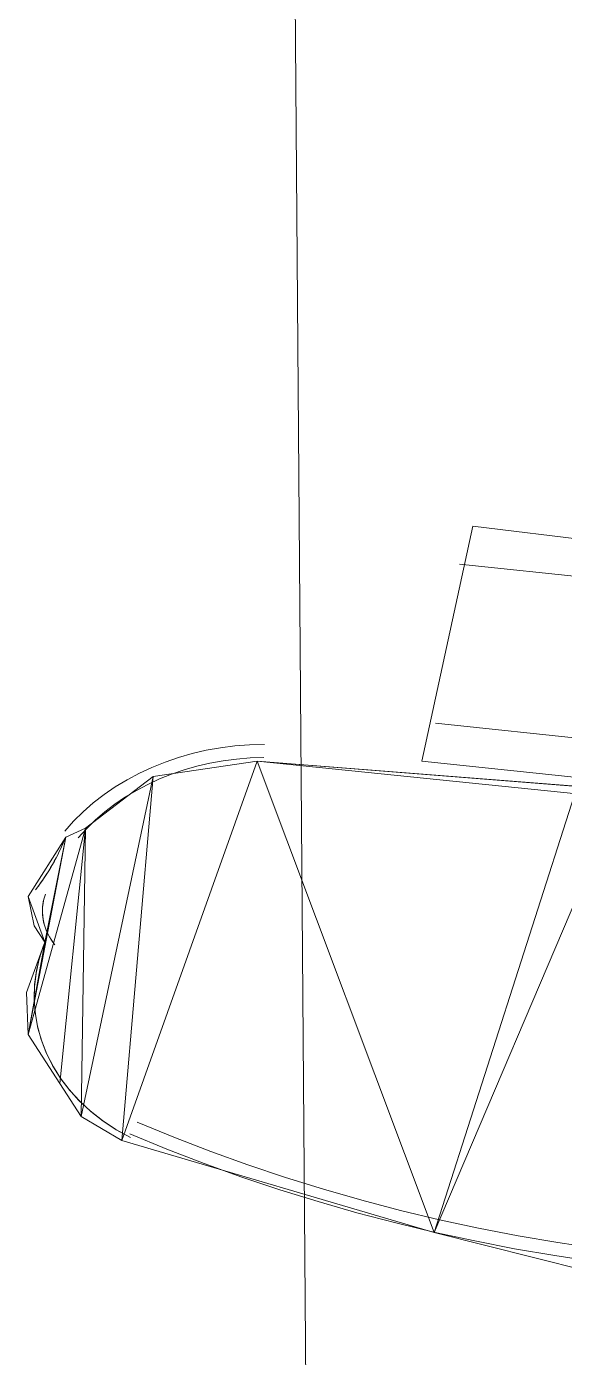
# Paper-space layout '01 Roof Support Layout' of a CAD drawing. Header units: millimetres. Extents: x 5 to 415, y 5 to 287.
# Drawn here: x 138.109 to 139.175, y 147.704 to 150.342 of the extents above; entities that cross this region are included whole.
import ezdxf

# ---------------------------------------------------------------- set-up
doc = ezdxf.new("R2010")
doc.units = ezdxf.units.MM
doc.layers.add('GA_BACKGROUND', color=253, linetype='Continuous')

# ---------------------------------------------------------------- blocks, each defined once
blk = doc.blocks.new('SHEET_01_ROOF')
at = {"layer": 'GA_BACKGROUND', "lineweight": 0}
for p, q in [((138.6231, 152.6943), (138.6725, 146.2653)), ((138.6725, 146.2653), (138.6231, 152.6943)), ((138.6231, 152.6943), (138.6725, 146.2653)), ((138.9934, 149.3522), (138.892, 148.8861)), ((140.4921, 149.1675), (138.9934, 149.3522)), ((138.9665, 149.277), (140.4742, 149.1174)), ((140.4265, 148.8017), (138.9189, 148.9613)), ((138.4646, 148.9077), (138.4368, 148.9013)), ((138.4928, 148.9128), (138.4646, 148.9077)), ((138.5216, 148.9164), (138.4928, 148.9128)), ((138.5507, 148.9186), (138.5216, 148.9164)), ((138.5801, 148.9193), (138.5507, 148.9186)), ((139.3257, 148.9139), (138.9166, 147.9516)), ((139.3257, 148.9139), (138.9166, 147.9516)), ((138.2973, 148.1342), (138.566, 148.886)), ((138.2973, 148.1342), (138.566, 148.886)), ((138.383, 148.8844), (138.3571, 148.8739)), ((138.566, 148.886), (138.3596, 148.8558)), ((138.566, 148.886), (138.3596, 148.8558)), ((138.4096, 148.8935), (138.383, 148.8844)), ((138.4368, 148.9013), (138.4096, 148.8935)), ((138.4461, 148.8763), (138.4208, 148.8691)), ((138.4719, 148.8823), (138.4461, 148.8763)), ((138.4982, 148.887), (138.4719, 148.8823)), ((138.5249, 148.8904), (138.4982, 148.887)), ((138.5519, 148.8925), (138.5249, 148.8904)), ((138.5792, 148.8932), (138.5519, 148.8925)), ((138.566, 148.886), (138.9166, 147.9516)), ((138.566, 148.886), (138.9166, 147.9516)), ((139.2001, 148.8362), (138.566, 148.886)), ((139.2001, 148.8362), (138.566, 148.886)), ((138.566, 148.886), (139.6758, 148.7988)), ((138.566, 148.886), (139.6668, 148.7738)), ((138.892, 148.8861), (140.3997, 148.7265)), ((138.2165, 148.1817), (138.3596, 148.8558)), ((138.2165, 148.1817), (138.3596, 148.8558)), ((138.3596, 148.8558), (138.2251, 148.753)), ((138.3596, 148.8558), (138.2251, 148.753)), ((138.3078, 148.8494), (138.2845, 148.8352)), ((138.3596, 148.8558), (138.2973, 148.1342)), ((138.3596, 148.8558), (138.2973, 148.1342)), ((138.3321, 148.8623), (138.3078, 148.8494)), ((138.3571, 148.8739), (138.3321, 148.8623)), ((138.3721, 148.851), (138.3487, 148.8401)), ((138.3961, 148.8606), (138.3721, 148.851)), ((138.4208, 148.8691), (138.3961, 148.8606)), ((138.2845, 148.8352), (138.2622, 148.82)), ((138.3262, 148.8282), (138.3045, 148.8151)), ((138.3487, 148.8401), (138.3262, 148.8282)), ((138.9166, 147.9516), (139.2001, 148.8362)), ((138.9166, 147.9516), (139.2001, 148.8362)), ((138.2409, 148.8035), (138.2208, 148.786)), ((138.2622, 148.82), (138.2409, 148.8035)), ((138.2837, 148.801), (138.2639, 148.7857)), ((138.3045, 148.8151), (138.2837, 148.801)), ((138.2208, 148.786), (138.2019, 148.7673)), ((138.2639, 148.7857), (138.2451, 148.7695)), ((138.2251, 148.753), (138.1117, 148.3445)), ((138.1746, 148.2469), (138.2251, 148.753)), ((138.1746, 148.2469), (138.2251, 148.753)), ((138.2019, 148.7673), (138.1842, 148.7476)), ((138.2251, 148.753), (138.1862, 148.7354)), ((138.2275, 148.7522), (138.211, 148.734)), ((138.2251, 148.753), (138.2165, 148.1817)), ((138.2251, 148.753), (138.2165, 148.1817)), ((138.2451, 148.7695), (138.2275, 148.7522)), ((138.1862, 148.7354), (138.1115, 148.6176)), ((138.1862, 148.7354), (138.1115, 148.6176)), ((138.1862, 148.7354), (138.1117, 148.3445)), ((138.1117, 148.3445), (138.1862, 148.7354)), ((138.1445, 148.5275), (138.1862, 148.7354)), ((138.1766, 148.7136), (138.1796, 148.7201)), ((138.1771, 148.7146), (138.1801, 148.7214)), ((138.1796, 148.7201), (138.1824, 148.7267)), ((138.1801, 148.7214), (138.183, 148.7282)), ((138.1824, 148.7267), (138.1851, 148.7333)), ((138.183, 148.7282), (138.1858, 148.735)), ((138.1636, 148.6879), (138.167, 148.6942)), ((138.1637, 148.6881), (138.1672, 148.6946)), ((138.167, 148.6942), (138.1703, 148.7006)), ((138.1672, 148.6946), (138.1706, 148.7013)), ((138.1703, 148.7006), (138.1735, 148.7071)), ((138.1706, 148.7013), (138.1739, 148.7079)), ((138.1735, 148.7071), (138.1766, 148.7136)), ((138.1739, 148.7079), (138.1771, 148.7146)), ((138.1483, 148.6622), (138.1524, 148.6686)), ((138.1487, 148.6629), (138.1526, 148.669)), ((138.1524, 148.6686), (138.1563, 148.675)), ((138.1526, 148.669), (138.1564, 148.6753)), ((138.1563, 148.675), (138.16, 148.6815)), ((138.1564, 148.6753), (138.1601, 148.6815)), ((138.16, 148.6815), (138.1637, 148.6881)), ((138.1601, 148.6815), (138.1636, 148.6879)), ((138.1276, 148.6327), (138.1321, 148.6386)), ((138.1311, 148.6373), (138.1356, 148.6434)), ((138.1321, 148.6386), (138.1364, 148.6446)), ((138.1356, 148.6434), (138.1399, 148.6496)), ((138.1364, 148.6446), (138.1406, 148.6506)), ((138.1399, 148.6496), (138.1442, 148.6559)), ((138.1406, 148.6506), (138.1447, 148.6567)), ((138.1442, 148.6559), (138.1483, 148.6622)), ((138.1447, 148.6567), (138.1487, 148.6629)), ((138.1445, 148.5275), (138.1115, 148.6176)), ((138.1115, 148.6176), (138.1445, 148.5275)), ((138.1115, 148.6176), (138.1235, 148.56)), ((138.1264, 148.6312), (138.1311, 148.6373)), ((138.1433, 148.6142), (138.1418, 148.6079)), ((138.1438, 148.6162), (138.1423, 148.6101)), ((138.1452, 148.6205), (138.1433, 148.6142)), ((138.1458, 148.6222), (138.1438, 148.6162)), ((138.1404, 148.5978), (138.14, 148.5916)), ((138.1402, 148.595), (138.14, 148.5886)), ((138.14, 148.5916), (138.1401, 148.5855)), ((138.14, 148.5886), (138.1402, 148.5822)), ((138.1401, 148.5855), (138.1405, 148.5793)), ((138.1408, 148.6015), (138.1402, 148.595)), ((138.1412, 148.604), (138.1404, 148.5978)), ((138.1418, 148.6079), (138.1408, 148.6015)), ((138.1423, 148.6101), (138.1412, 148.604)), ((138.1235, 148.56), (138.1445, 148.5275)), ((138.1402, 148.5822), (138.1409, 148.5759)), ((138.1405, 148.5793), (138.1413, 148.5732)), ((138.1409, 148.5759), (138.1419, 148.5695)), ((138.1413, 148.5732), (138.1424, 148.5672)), ((138.1419, 148.5695), (138.1434, 148.5633)), ((138.1424, 148.5672), (138.144, 148.5611)), ((138.1434, 148.5633), (138.1453, 148.557)), ((138.144, 148.5611), (138.1459, 148.5552)), ((138.1453, 148.557), (138.1475, 148.5509)), ((138.1459, 148.5552), (138.1482, 148.5493)), ((138.1475, 148.5509), (138.1502, 148.5449)), ((138.1482, 148.5493), (138.1509, 148.5436)), ((138.1502, 148.5449), (138.1533, 148.539)), ((138.1509, 148.5436), (138.1539, 148.5379)), ((138.1533, 148.539), (138.1567, 148.5332)), ((138.1539, 148.5379), (138.1573, 148.5323)), ((138.1567, 148.5332), (138.1606, 148.5276)), ((138.1573, 148.5323), (138.1611, 148.5269)), ((138.1445, 148.5275), (138.1087, 148.4272)), ((138.1117, 148.3445), (138.1445, 148.5275)), ((138.1422, 148.5209), (138.1333, 148.4936)), ((138.1445, 148.5266), (138.1348, 148.4991)), ((138.1606, 148.5276), (138.1648, 148.5221)), ((138.1333, 148.4936), (138.1273, 148.4661)), ((138.1348, 148.4991), (138.1282, 148.4713)), ((138.1273, 148.4661), (138.1241, 148.4385)), ((138.1282, 148.4713), (138.1245, 148.4434)), ((138.1087, 148.4272), (138.1117, 148.3445)), ((138.1245, 148.4434), (138.1236, 148.4157)), ((138.1241, 148.4385), (138.1238, 148.4111)), ((138.1236, 148.4157), (138.1256, 148.3881)), ((138.1238, 148.4111), (138.1261, 148.3839)), ((138.1256, 148.3881), (138.1303, 148.3609)), ((138.1261, 148.3839), (138.1312, 148.3571)), ((138.1303, 148.3609), (138.1376, 148.3342)), ((138.1312, 148.3571), (138.1388, 148.3308)), ((138.1117, 148.3445), (138.1746, 148.2469)), ((138.1117, 148.3445), (138.1746, 148.2469)), ((138.1376, 148.3342), (138.1476, 148.3082)), ((138.1388, 148.3308), (138.149, 148.3052)), ((138.1476, 148.3082), (138.1602, 148.2829)), ((138.149, 148.3052), (138.1617, 148.2803)), ((138.1602, 148.2829), (138.1752, 148.2586)), ((138.1617, 148.2803), (138.1768, 148.2564)), ((138.2165, 148.1817), (138.1746, 148.2469)), ((138.1746, 148.2469), (138.2165, 148.1817)), ((138.1752, 148.2586), (138.1927, 148.2354)), ((138.1768, 148.2564), (138.1942, 148.2335)), ((138.1927, 148.2354), (138.2125, 148.2133)), ((138.1942, 148.2335), (138.214, 148.2119)), ((138.2125, 148.2133), (138.2347, 148.1926)), ((138.214, 148.2119), (138.236, 148.1915)), ((138.2347, 148.1926), (138.2591, 148.1735)), ((138.236, 148.1915), (138.2601, 148.1727)), ((138.2973, 148.1342), (138.2165, 148.1817)), ((138.2165, 148.1817), (138.2973, 148.1342)), ((138.2591, 148.1735), (138.2856, 148.1559)), ((138.2601, 148.1727), (138.2864, 148.1554)), ((138.3279, 148.1702), (138.4003, 148.1405)), ((138.2856, 148.1559), (138.3143, 148.1402)), ((138.2864, 148.1554), (138.3148, 148.1399)), ((138.3133, 148.1471), (138.3864, 148.117)), ((138.4003, 148.1405), (138.4735, 148.1123)), ((138.9166, 147.9516), (138.2973, 148.1342)), ((138.2973, 148.1342), (138.9166, 147.9516)), ((138.3864, 148.117), (138.4603, 148.0886)), ((138.4735, 148.1123), (138.5474, 148.0858)), ((138.4603, 148.0886), (138.535, 148.0617)), ((138.5474, 148.0858), (138.622, 148.0608)), ((138.535, 148.0617), (138.6104, 148.0365)), ((138.622, 148.0608), (138.6973, 148.0374)), ((138.6104, 148.0365), (138.6865, 148.0129)), ((138.6973, 148.0374), (138.7733, 148.0157)), ((138.6865, 148.0129), (138.7632, 147.9909)), ((138.7733, 148.0157), (138.8499, 147.9956)), ((138.7632, 147.9909), (138.8406, 147.9706)), ((138.8499, 147.9956), (138.927, 147.9771)), ((138.8406, 147.9706), (138.9185, 147.9519)), ((138.9185, 147.9519), (138.997, 147.9349)), ((138.927, 147.9771), (139.0047, 147.9603)), ((139.0047, 147.9603), (139.0829, 147.9451)), ((138.9166, 147.9516), (139.2158, 147.8765)), ((138.9166, 147.9516), (139.2158, 147.8765)), ((138.997, 147.9349), (139.076, 147.9196)), ((139.0829, 147.9451), (139.1616, 147.9316)), ((139.1616, 147.9316), (139.2406, 147.9197)), ((139.076, 147.9196), (139.1555, 147.9059)), ((139.1555, 147.9059), (139.2353, 147.8939))]:
    blk.add_line(p, q, dxfattribs=at)

psp = doc.layouts.new('01 Roof Support Layout')

# ---------------------------------------------------------------- block references
psp.add_blockref('SHEET_01_ROOF', (0, 0))

doc.saveas('drawing.dxf')
